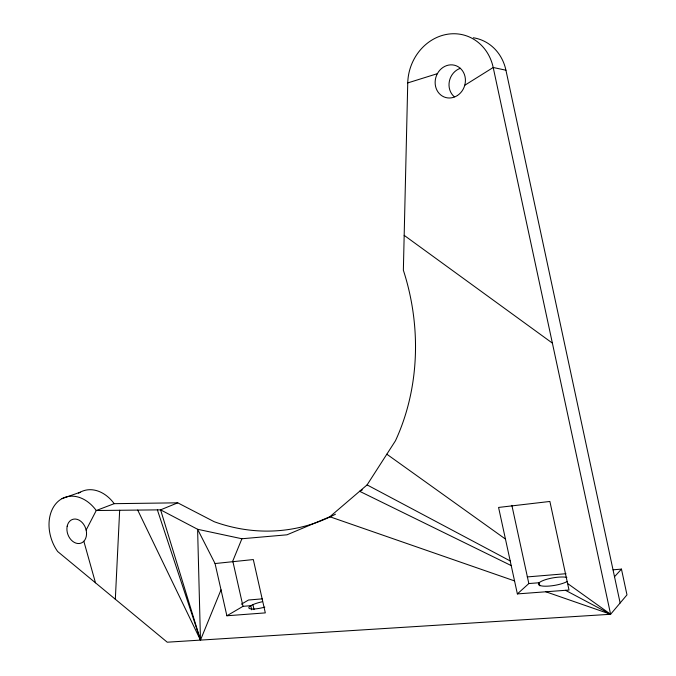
<?xml version="1.0" encoding="UTF-8"?>
<svg xmlns="http://www.w3.org/2000/svg" width="676" height="676" viewBox="0 0 676 676"><rect width="100%" height="100%" fill="white"/><g stroke="black" fill="none" stroke-linecap="round" stroke-linejoin="round"><path stroke-width="1.01" d="M620.137 602.975L505.935 70.211L493.201 67.49A47.835 42.791 -72.2 0 0 446.692 34.383A47.835 42.791 -72.2 0 0 407.746 82.92L403.361 270.223A209.061 175.143 77.7 0 1 395.443 440.803L367.093 484.903L329.846 516.751L287.004 534.809L241.907 538.755L197.603 529.283L160.592 509.848L96.254 510.515A35.98 26.863 70 0 0 56.691 502.792A35.98 26.863 70 0 0 57.654 551.506L167.242 642.2L610.605 614.273L626.973 594.872L621.464 569.116L613.09 569.809M115.326 599.215L119.66 510.262M157.381 509.881L200.476 640.104L221.018 589.827L215.052 563.547L197.603 529.283L200.476 640.104L137.701 510.076M215.052 563.547L232.493 561.722L241.907 538.755M86.148 530.052L96.254 510.515L114.193 503.671L177.729 502.826L214.233 521.728A204.414 172.769 77.8 0 0 335.465 514.199M614.518 576.729L621.464 569.116M517.377 593.917L569.006 590.038L549.884 501.457L498.575 507.439L517.377 593.917L528.835 583.557L539.186 582.737L539.845 585.796M464.75 85.277L493.201 67.49L610.605 614.273L545.845 591.779M221.018 589.827L226.874 615.777L243.005 606.33L250.779 605.704L252.925 604.631A13.326 2.941 -13.2 0 1 262.144 601.775M241.34 604.192L248.548 600.001L262.212 598.868M362.319 489.914L359.624 491.291L511.217 565.584M177.729 502.826L160.592 509.848L200.476 640.104M62.006 498.651L80.334 492.17M407.746 82.92L437.38 73.667M232.493 561.722L253.314 559.559L265.313 612.887L226.874 615.777M527.229 576.924L565.973 573.713M329.846 516.751L514.546 580.912M367.093 484.903L510.211 560.945M565.491 590.3L610.605 614.273L567.595 583.506M386.833 454.204L505.462 539.068M404.172 235.349L552.376 343.112M83.841 541.273L95.477 582.805M232.848 561.333L243.005 606.33M252.925 604.631L254.049 609.608M251.709 609.82L250.779 605.704A13.326 2.941 -13.2 0 0 251.235 608.966A13.326 2.941 -13.2 0 0 264.823 607.116M511.867 505.352L528.835 583.557M78.627 493.201A35.262 26.634 69.9 0 1 114.193 503.671M473.352 37.763A46.644 41.92 -71 0 1 505.935 70.211M567.003 581.588A15.692 3.845 -9.6 0 1 543.859 586.168A15.692 3.845 -9.6 0 1 543.656 580.312A15.692 3.845 -9.6 0 1 566.86 577.414M454.365 96.812A16.317 14.669 -71.1 0 1 449.396 81.095A16.317 14.669 -71.1 0 1 460.424 68.301M67.177 526.198A12.591 9.405 70 0 0 79.489 543.496A12.591 9.405 70 0 0 83.52 524.17A12.591 9.405 70 0 0 67.177 526.198M457.475 95.477A16.739 14.973 -72.3 0 0 458.227 66.772A16.739 14.973 -72.3 0 0 435.141 82.024A16.739 14.973 -72.3 0 0 457.475 95.477"/></g></svg>
